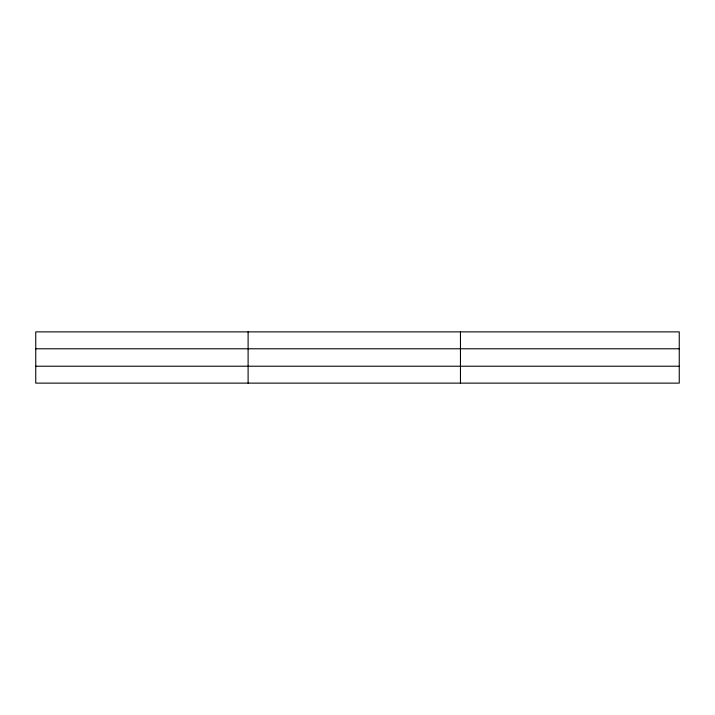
<?xml version="1.0" encoding="UTF-8"?>
<svg xmlns="http://www.w3.org/2000/svg" width="715" height="715" viewBox="0 0 715 715"><rect width="100%" height="100%" fill="white"/><g stroke="black" fill="none" stroke-linecap="round" stroke-linejoin="round"><path stroke-width="1.07" d="M248.105 383.124L248.105 331.876M460.46 383.124L460.46 331.876M679.25 366.214L679.25 383.124L35.75 383.124L35.75 331.876L679.25 331.876L679.25 366.214L35.75 366.214M35.75 348.786L679.25 348.786"/></g></svg>
